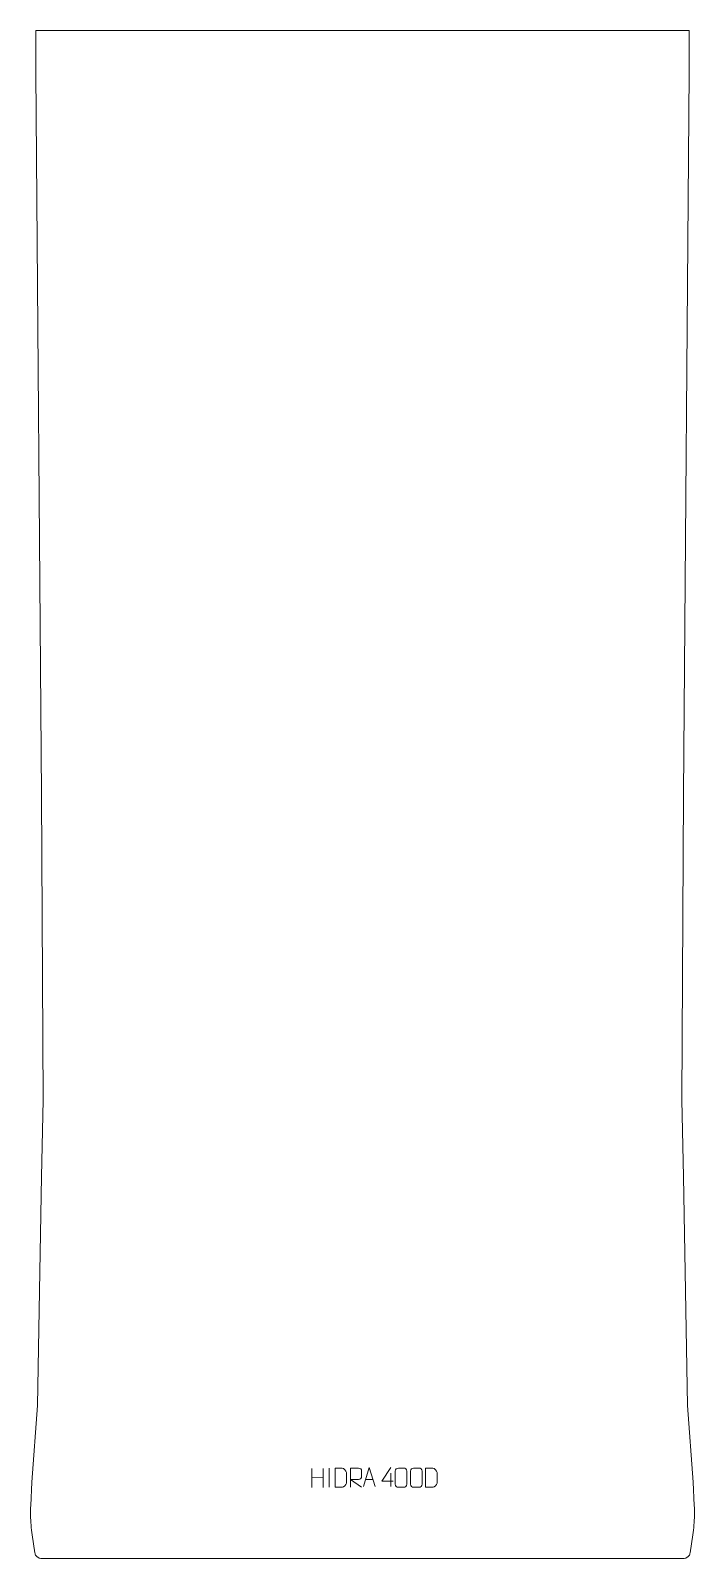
# Model space of a CAD drawing. Header units: millimetres. Extents: x -434 to 434, y -1572 to 427.
import ezdxf

# ---------------------------------------------------------------- set-up
doc = ezdxf.new("R2010")
doc.units = ezdxf.units.MM
doc.header["$MEASUREMENT"] = 0
doc.layers.add('layer 1', color=7, linetype='Continuous')

msp = doc.modelspace()

# ---------------------------------------------------------------- linework, layer by layer
at = {"layer": 'layer 1', "color": 242, "lineweight": 9}
msp.add_open_spline([(427.5004, 427.4996), (427.5004, 427.4996), (427.5004, 372.5006), (427.5004, 372.5006), (427.5004, 372.5006), (427.5004, 372.5006), (420.0001, -572.4998), (420.0001, -572.4998), (420.0001, -572.4998), (420.0001, -572.4998), (418.0004, -972.4997), (418.0004, -972.4997), (418.0004, -972.4997), (418.0004, -972.4997), (420.0001, -1072.4994), (420.0001, -1072.4994), (420.0001, -1072.4994), (420.0001, -1072.4994), (424.9995, -1372.4999), (424.9995, -1372.4999), (424.9995, -1372.4999), (424.9995, -1372.4999), (432.4999, -1472.4997), (432.4999, -1472.4997), (432.4999, -1472.4997), (432.4999, -1472.4997), (434.0328, -1503.1529), (434.0328, -1503.1529), (434.0328, -1503.1529), (434.0328, -1503.1529), (434.1673, -1506.3677), (434.1673, -1506.3677), (434.1673, -1506.3677), (434.1673, -1506.3677), (434.248, -1509.5849), (434.248, -1509.5849), (434.248, -1509.5849), (434.248, -1509.5849), (434.2743, -1512.8018), (434.2743, -1512.8018), (434.2743, -1512.8018), (434.2743, -1512.8018), (434.2489, -1516.02), (434.2489, -1516.02), (434.2489, -1516.02), (434.2489, -1516.02), (434.1707, -1519.2372), (434.1707, -1519.2372), (434.1707, -1519.2372), (434.1707, -1519.2372), (434.0372, -1522.452), (434.0372, -1522.452), (434.0372, -1522.452), (434.0372, -1522.452), (433.8516, -1525.6645), (433.8516, -1525.6645), (433.8516, -1525.6645), (433.8516, -1525.6645), (433.6133, -1528.873), (433.6133, -1528.873), (433.6133, -1528.873), (433.6133, -1528.873), (433.3208, -1532.0777), (433.3208, -1532.0777), (433.3208, -1532.0777), (433.3208, -1532.0777), (432.9754, -1535.2771), (432.9754, -1535.2771), (432.9754, -1535.2771), (432.9754, -1535.2771), (432.5771, -1538.47), (432.5771, -1538.47), (432.5771, -1538.47), (432.5771, -1538.47), (432.1266, -1541.6563), (432.1266, -1541.6563), (432.1266, -1541.6563), (432.1266, -1541.6563), (428.6128, -1565.0817), (428.6128, -1565.0817), (428.6128, -1565.0817), (428.6128, -1565.0817), (428.3998, -1566.0915), (428.3998, -1566.0915), (428.3998, -1566.0915), (428.3998, -1566.0915), (428.0688, -1567.0682), (428.0688, -1567.0682), (428.0688, -1567.0682), (428.0688, -1567.0682), (427.6249, -1567.9985), (427.6249, -1567.9985), (427.6249, -1567.9985), (427.6249, -1567.9985), (427.073, -1568.8705), (427.073, -1568.8705), (427.073, -1568.8705), (427.073, -1568.8705), (426.4233, -1569.6717), (426.4233, -1569.6717), (426.4233, -1569.6717), (426.4233, -1569.6717), (425.6825, -1570.3893), (425.6825, -1570.3893), (425.6825, -1570.3893), (425.6825, -1570.3893), (424.8625, -1571.015), (424.8625, -1571.015), (424.8625, -1571.015), (424.8625, -1571.015), (423.9753, -1571.539), (423.9753, -1571.539), (423.9753, -1571.539), (423.9753, -1571.539), (423.0305, -1571.9551), (423.0305, -1571.9551), (423.0305, -1571.9551), (423.0305, -1571.9551), (422.0451, -1572.2566), (422.0451, -1572.2566), (422.0451, -1572.2566), (422.0451, -1572.2566), (421.0296, -1572.4387), (421.0296, -1572.4387), (421.0296, -1572.4387), (421.0296, -1572.4387), (420.0001, -1572.4994), (420.0001, -1572.4994), (420.0001, -1572.4994), (420.0001, -1572.4994), (-419.9997, -1572.4994), (-419.9997, -1572.4994), (-419.9997, -1572.4994), (-419.9997, -1572.4994), (-421.0296, -1572.4387), (-421.0296, -1572.4387), (-421.0296, -1572.4387), (-421.0296, -1572.4387), (-422.0438, -1572.2566), (-422.0438, -1572.2566), (-422.0438, -1572.2566), (-422.0438, -1572.2566), (-423.0305, -1571.9551), (-423.0305, -1571.9551), (-423.0305, -1571.9551), (-423.0305, -1571.9551), (-423.9753, -1571.539), (-423.9753, -1571.539), (-423.9753, -1571.539), (-423.9753, -1571.539), (-424.8625, -1571.015), (-424.8625, -1571.015), (-424.8625, -1571.015), (-424.8625, -1571.015), (-425.6825, -1570.3893), (-425.6825, -1570.3893), (-425.6825, -1570.3893), (-425.6825, -1570.3893), (-426.423, -1569.6717), (-426.423, -1569.6717), (-426.423, -1569.6717), (-426.423, -1569.6717), (-427.073, -1568.8705), (-427.073, -1568.8705), (-427.073, -1568.8705), (-427.073, -1568.8705), (-427.6236, -1567.9985), (-427.6236, -1567.9985), (-427.6236, -1567.9985), (-427.6236, -1567.9985), (-428.0685, -1567.0682), (-428.0685, -1567.0682), (-428.0685, -1567.0682), (-428.0685, -1567.0682), (-428.3995, -1566.0915), (-428.3995, -1566.0915), (-428.3995, -1566.0915), (-428.3995, -1566.0915), (-428.6125, -1565.0817), (-428.6125, -1565.0817), (-428.6125, -1565.0817), (-428.6125, -1565.0817), (-432.1266, -1541.6563), (-432.1266, -1541.6563), (-432.1266, -1541.6563), (-432.1266, -1541.6563), (-432.5768, -1538.47), (-432.5768, -1538.47), (-432.5768, -1538.47), (-432.5768, -1538.47), (-432.9754, -1535.2771), (-432.9754, -1535.2771), (-432.9754, -1535.2771), (-432.9754, -1535.2771), (-433.3208, -1532.0777), (-433.3208, -1532.0777), (-433.3208, -1532.0777), (-433.3208, -1532.0777), (-433.612, -1528.873), (-433.612, -1528.873), (-433.612, -1528.873), (-433.612, -1528.873), (-433.8516, -1525.6645), (-433.8516, -1525.6645), (-433.8516, -1525.6645), (-433.8516, -1525.6645), (-434.0368, -1522.452), (-434.0368, -1522.452), (-434.0368, -1522.452), (-434.0368, -1522.452), (-434.1695, -1519.2372), (-434.1695, -1519.2372), (-434.1695, -1519.2372), (-434.1695, -1519.2372), (-434.2489, -1516.02), (-434.2489, -1516.02), (-434.2489, -1516.02), (-434.2489, -1516.02), (-434.2743, -1512.8018), (-434.2743, -1512.8018), (-434.2743, -1512.8018), (-434.2743, -1512.8018), (-434.2468, -1509.5849), (-434.2468, -1509.5849), (-434.2468, -1509.5849), (-434.2468, -1509.5849), (-434.166, -1506.3677), (-434.166, -1506.3677), (-434.166, -1506.3677), (-434.166, -1506.3677), (-434.0325, -1503.1529), (-434.0325, -1503.1529), (-434.0325, -1503.1529), (-434.0325, -1503.1529), (-432.4995, -1472.4997), (-432.4995, -1472.4997), (-432.4995, -1472.4997), (-432.4995, -1472.4997), (-424.9992, -1372.4999), (-424.9992, -1372.4999), (-424.9992, -1372.4999), (-424.9992, -1372.4999), (-419.9997, -1072.4994), (-419.9997, -1072.4994), (-419.9997, -1072.4994), (-419.9997, -1072.4994), (-418.0001, -972.4997), (-418.0001, -972.4997), (-418.0001, -972.4997), (-418.0001, -972.4997), (-419.9997, -572.4998), (-419.9997, -572.4998), (-419.9997, -572.4998), (-419.9997, -572.4998), (-427.5001, 372.5006), (-427.5001, 372.5006), (-427.5001, 372.5006), (-427.5001, 372.5006), (-427.5001, 427.4996), (-427.5001, 427.4996), (-427.5001, 427.4996), (-427.5001, 427.4996), (427.5004, 427.4996), (427.5004, 427.4996)], degree=3, knots=[0, 0, 0, 0, 0.014925373, 0.014925373, 0.014925373, 0.014925373, 0.029850746, 0.029850746, 0.029850746, 0.029850746, 0.044776119, 0.044776119, 0.044776119, 0.044776119, 0.059701493, 0.059701493, 0.059701493, 0.059701493, 0.074626866, 0.074626866, 0.074626866, 0.074626866, 0.089552239, 0.089552239, 0.089552239, 0.089552239, 0.104477612, 0.104477612, 0.104477612, 0.104477612, 0.119402985, 0.119402985, 0.119402985, 0.119402985, 0.134328358, 0.134328358, 0.134328358, 0.134328358, 0.149253731, 0.149253731, 0.149253731, 0.149253731, 0.164179104, 0.164179104, 0.164179104, 0.164179104, 0.179104478, 0.179104478, 0.179104478, 0.179104478, 0.194029851, 0.194029851, 0.194029851, 0.194029851, 0.208955224, 0.208955224, 0.208955224, 0.208955224, 0.223880597, 0.223880597, 0.223880597, 0.223880597, 0.23880597, 0.23880597, 0.23880597, 0.23880597, 0.253731343, 0.253731343, 0.253731343, 0.253731343, 0.268656716, 0.268656716, 0.268656716, 0.268656716, 0.28358209, 0.28358209, 0.28358209, 0.28358209, 0.298507463, 0.298507463, 0.298507463, 0.298507463, 0.313432836, 0.313432836, 0.313432836, 0.313432836, 0.328358209, 0.328358209, 0.328358209, 0.328358209, 0.343283582, 0.343283582, 0.343283582, 0.343283582, 0.358208955, 0.358208955, 0.358208955, 0.358208955, 0.373134328, 0.373134328, 0.373134328, 0.373134328, 0.388059701, 0.388059701, 0.388059701, 0.388059701, 0.402985075, 0.402985075, 0.402985075, 0.402985075, 0.417910448, 0.417910448, 0.417910448, 0.417910448, 0.432835821, 0.432835821, 0.432835821, 0.432835821, 0.447761194, 0.447761194, 0.447761194, 0.447761194, 0.462686567, 0.462686567, 0.462686567, 0.462686567, 0.47761194, 0.47761194, 0.47761194, 0.47761194, 0.492537313, 0.492537313, 0.492537313, 0.492537313, 0.507462687, 0.507462687, 0.507462687, 0.507462687, 0.52238806, 0.52238806, 0.52238806, 0.52238806, 0.537313433, 0.537313433, 0.537313433, 0.537313433, 0.552238806, 0.552238806, 0.552238806, 0.552238806, 0.567164179, 0.567164179, 0.567164179, 0.567164179, 0.582089552, 0.582089552, 0.582089552, 0.582089552, 0.597014925, 0.597014925, 0.597014925, 0.597014925, 0.611940299, 0.611940299, 0.611940299, 0.611940299, 0.626865672, 0.626865672, 0.626865672, 0.626865672, 0.641791045, 0.641791045, 0.641791045, 0.641791045, 0.656716418, 0.656716418, 0.656716418, 0.656716418, 0.671641791, 0.671641791, 0.671641791, 0.671641791, 0.686567164, 0.686567164, 0.686567164, 0.686567164, 0.701492537, 0.701492537, 0.701492537, 0.701492537, 0.71641791, 0.71641791, 0.71641791, 0.71641791, 0.731343284, 0.731343284, 0.731343284, 0.731343284, 0.746268657, 0.746268657, 0.746268657, 0.746268657, 0.76119403, 0.76119403, 0.76119403, 0.76119403, 0.776119403, 0.776119403, 0.776119403, 0.776119403, 0.791044776, 0.791044776, 0.791044776, 0.791044776, 0.805970149, 0.805970149, 0.805970149, 0.805970149, 0.820895522, 0.820895522, 0.820895522, 0.820895522, 0.835820896, 0.835820896, 0.835820896, 0.835820896, 0.850746269, 0.850746269, 0.850746269, 0.850746269, 0.865671642, 0.865671642, 0.865671642, 0.865671642, 0.880597015, 0.880597015, 0.880597015, 0.880597015, 0.895522388, 0.895522388, 0.895522388, 0.895522388, 0.910447761, 0.910447761, 0.910447761, 0.910447761, 0.925373134, 0.925373134, 0.925373134, 0.925373134, 0.940298507, 0.940298507, 0.940298507, 0.940298507, 0.955223881, 0.955223881, 0.955223881, 0.955223881, 0.970149254, 0.970149254, 0.970149254, 0.970149254, 1, 1, 1, 1], dxfattribs=at)
at = {"layer": 'layer 1', "color": 250, "lineweight": 9}
for points in [[(-66.1675, -1454.882), (-66.1675, -1454.882), (-66.1675, -1479.6595), (-66.1675, -1479.6595)], [(-51.5242, -1454.882), (-51.5242, -1454.882), (-51.5242, -1479.8355), (-51.5242, -1479.8355)], [(-43.5242, -1454.2768), (-43.5242, -1454.2768), (-43.5242, -1479.2509), (-43.5242, -1479.2509)], [(-66.1675, -1466.7643), (-66.1675, -1466.7643), (-51.5242, -1466.7639), (-51.5242, -1466.7639)], [(4.2315, -1469.1485), (4.2315, -1469.1485), (13.7272, -1469.1485), (13.7272, -1469.1485)], [(37.1316, -1460.7435), (37.1316, -1460.7435), (37.1316, -1478.4082), (37.1316, -1478.4082)]]:
    msp.add_open_spline(points, degree=3, dxfattribs=at)
for points, knots in [([(-35.9165, -1479.2125), (-33.5847, -1479.2121), (-28.6345, -1479.2361), (-26.303, -1479.2364), (-26.303, -1479.2364), (-24.378, -1479.3418), (-21.0594, -1475.8002), (-21.0706, -1473.7829), (-21.0706, -1473.7829), (-21.071, -1468.0128), (-21.071, -1465.8431), (-21.0706, -1460.0738), (-21.0706, -1460.0738), (-21.0749, -1457.9357), (-24.4494, -1454.2756), (-26.6018, -1454.2891), (-26.6018, -1454.2891), (-28.9275, -1454.2891), (-33.6518, -1454.2891), (-35.9779, -1454.2891), (-35.9779, -1454.2891), (-35.9775, -1460.036), (-35.9162, -1473.4652), (-35.9165, -1479.2125)], [0, 0, 0, 0, 0.142857143, 0.142857143, 0.142857143, 0.142857143, 0.285714286, 0.285714286, 0.285714286, 0.285714286, 0.428571429, 0.428571429, 0.428571429, 0.428571429, 0.571428571, 0.571428571, 0.571428571, 0.571428571, 0.714285714, 0.714285714, 0.714285714, 0.714285714, 1, 1, 1, 1]), ([(-15.8563, -1479.2406), (-15.8563, -1479.2406), (-15.8563, -1454.2871), (-15.8563, -1454.2871), (-15.8563, -1454.2871), (-12.2615, -1454.2871), (-8.666, -1454.2871), (-5.0708, -1454.2871), (-5.0708, -1454.2871), (-2.7455, -1454.3248), (-1.1882, -1455.8148), (-1.1923, -1458.1812), (-1.1923, -1458.1812), (-1.1927, -1460.2167), (-1.1927, -1463.2761), (-1.1923, -1465.3121), (-1.1923, -1465.3121), (-1.1988, -1467.1876), (-3.0111, -1469.1294), (-5.0206, -1469.1485), (-5.0206, -1469.1485), (-5.0206, -1469.1485), (-15.8563, -1469.1485), (-15.8563, -1469.1485), (-15.8563, -1469.1485), (-15.8563, -1469.1485), (-1.2016, -1479.2406), (-1.2016, -1479.2406)], [0, 0, 0, 0, 0.125, 0.125, 0.125, 0.125, 0.25, 0.25, 0.25, 0.25, 0.375, 0.375, 0.375, 0.375, 0.5, 0.5, 0.5, 0.5, 0.625, 0.625, 0.625, 0.625, 0.75, 0.75, 0.75, 0.75, 1, 1, 1, 1]), ([(1.5089, -1478.3979), (1.5089, -1478.3979), (8.8799, -1453.4444), (8.8799, -1453.4444), (8.8799, -1453.4444), (8.8799, -1453.4444), (16.4498, -1478.3979), (16.4498, -1478.3979)], [0, 0, 0, 0, 0.333333333, 0.333333333, 0.333333333, 0.333333333, 1, 1, 1, 1]), ([(40.0757, -1471.5046), (40.0757, -1471.5046), (25.254, -1471.5046), (25.254, -1471.5046), (25.254, -1471.5046), (25.254, -1471.5046), (37.1316, -1453.4341), (37.1316, -1453.4341)], [0, 0, 0, 0, 0.333333333, 0.333333333, 0.333333333, 0.333333333, 1, 1, 1, 1]), ([(46.8951, -1454.2646), (49.2612, -1454.2646), (51.6277, -1454.2646), (53.9942, -1454.2646), (53.9942, -1454.2646), (55.9747, -1454.229), (58.0007, -1455.7233), (58.0278, -1458.1654), (58.0278, -1458.1654), (58.0274, -1463.9228), (58.0274, -1469.6806), (58.0278, -1475.4388), (58.0278, -1475.4388), (57.8857, -1477.7664), (56.1793, -1479.2487), (53.9942, -1479.2595), (53.9942, -1479.2595), (51.6218, -1479.2591), (49.2494, -1479.2591), (46.8774, -1479.2595), (46.8774, -1479.2595), (44.9189, -1479.3651), (42.9125, -1477.4772), (42.9239, -1475.4562), (42.9239, -1475.4562), (42.9243, -1469.6756), (42.9243, -1463.8953), (42.9239, -1458.1155), (42.9239, -1458.1155), (42.9282, -1455.9735), (44.7053, -1454.251), (46.8951, -1454.2646)], [0, 0, 0, 0, 0.111111111, 0.111111111, 0.111111111, 0.111111111, 0.222222222, 0.222222222, 0.222222222, 0.222222222, 0.333333333, 0.333333333, 0.333333333, 0.333333333, 0.444444444, 0.444444444, 0.444444444, 0.444444444, 0.555555556, 0.555555556, 0.555555556, 0.555555556, 0.666666667, 0.666666667, 0.666666667, 0.666666667, 0.777777778, 0.777777778, 0.777777778, 0.777777778, 1, 1, 1, 1]), ([(66.8951, -1454.2646), (69.2612, -1454.2646), (71.6277, -1454.2646), (73.9942, -1454.2646), (73.9942, -1454.2646), (75.9747, -1454.229), (78.0007, -1455.7233), (78.0278, -1458.1654), (78.0278, -1458.1654), (78.0274, -1463.9228), (78.0274, -1469.6806), (78.0278, -1475.4388), (78.0278, -1475.4388), (77.8857, -1477.7664), (76.1793, -1479.2487), (73.9942, -1479.2595), (73.9942, -1479.2595), (71.6218, -1479.2591), (69.2494, -1479.2591), (66.8774, -1479.2595), (66.8774, -1479.2595), (64.9189, -1479.3651), (62.9125, -1477.4772), (62.9239, -1475.4562), (62.9239, -1475.4562), (62.9243, -1469.6756), (62.9243, -1463.8953), (62.9239, -1458.1155), (62.9239, -1458.1155), (62.9282, -1455.9735), (64.7053, -1454.251), (66.8951, -1454.2646)], [0, 0, 0, 0, 0.111111111, 0.111111111, 0.111111111, 0.111111111, 0.222222222, 0.222222222, 0.222222222, 0.222222222, 0.333333333, 0.333333333, 0.333333333, 0.333333333, 0.444444444, 0.444444444, 0.444444444, 0.444444444, 0.555555556, 0.555555556, 0.555555556, 0.555555556, 0.666666667, 0.666666667, 0.666666667, 0.666666667, 0.777777778, 0.777777778, 0.777777778, 0.777777778, 1, 1, 1, 1]), ([(82.6352, -1479.2507), (84.967, -1479.2503), (89.9172, -1479.2743), (92.2487, -1479.2746), (92.2487, -1479.2746), (94.1737, -1479.38), (97.4923, -1475.8384), (97.4811, -1473.8211), (97.4811, -1473.8211), (97.4807, -1468.051), (97.4807, -1465.8813), (97.4811, -1460.112), (97.4811, -1460.112), (97.4768, -1457.9739), (94.1023, -1454.3138), (91.9499, -1454.3273), (91.9499, -1454.3273), (89.6242, -1454.3273), (84.8999, -1454.3273), (82.5738, -1454.3273), (82.5738, -1454.3273), (82.5742, -1460.0742), (82.6355, -1473.5034), (82.6352, -1479.2507)], [0, 0, 0, 0, 0.142857143, 0.142857143, 0.142857143, 0.142857143, 0.285714286, 0.285714286, 0.285714286, 0.285714286, 0.428571429, 0.428571429, 0.428571429, 0.428571429, 0.571428571, 0.571428571, 0.571428571, 0.571428571, 0.714285714, 0.714285714, 0.714285714, 0.714285714, 1, 1, 1, 1])]:
    msp.add_open_spline(points, degree=3, knots=knots, dxfattribs=at)

doc.saveas('drawing.dxf')
